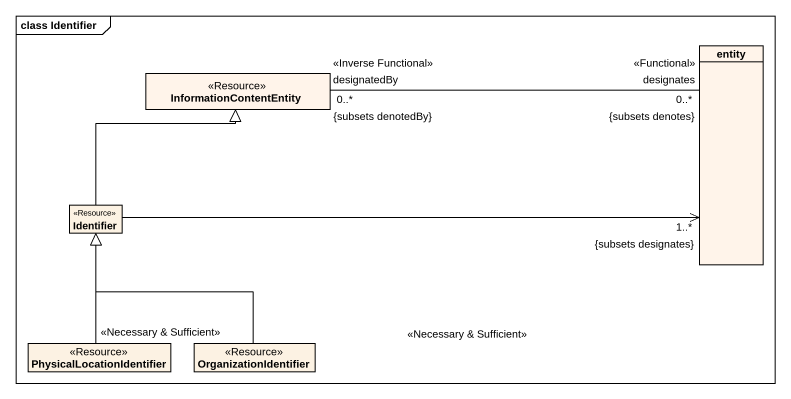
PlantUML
@startuml
mainframe class Identifier
hide circle
hide empty members
class "entity" as entity_ #FFF4EA
class InformationContentEntity <<Resource>> #FFF4EA
class Identifier <<Resource>>
class PhysicalLocationIdentifier <<Resource>>
class OrganizationIdentifier <<Resource>>
InformationContentEntity "designatedBy\n<<Inverse Functional>>\n0..*\n{subsets denotedBy}" -right- "designates\n<<Functional>>\n0..*\n{subsets denotes}" entity_
Identifier -right-> "1..*\n{subsets designates}" entity_
Identifier -up-|> InformationContentEntity
PhysicalLocationIdentifier -up-|> Identifier : <<Necessary & Sufficient>>
OrganizationIdentifier -up-|> Identifier : <<Necessary & Sufficient>>
@enduml
